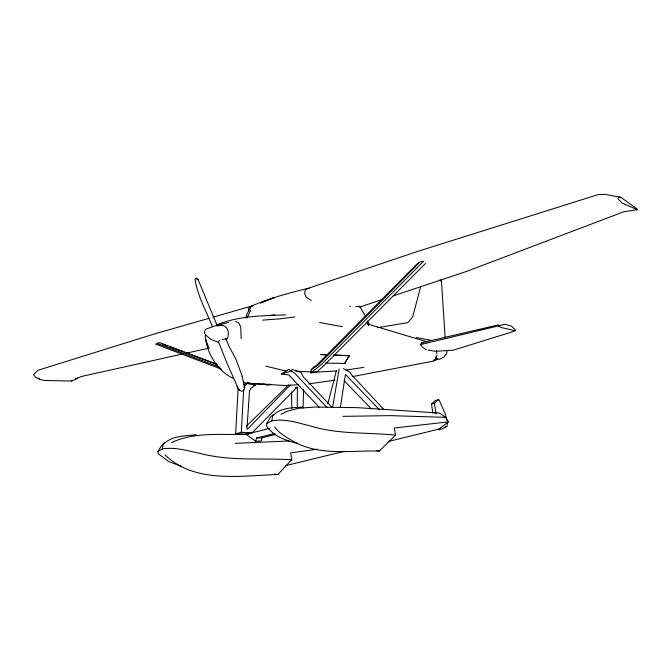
<?xml version="1.0" encoding="UTF-8"?>
<svg xmlns="http://www.w3.org/2000/svg" width="671" height="671" viewBox="0 0 671 671"><rect width="100%" height="100%" fill="white"/><g stroke="black" fill="none" stroke-linecap="round" stroke-linejoin="round"><path stroke-width="1.01" d="M303.066 407.993L303.586 389.507M425.54 263.435L323.925 365.536L316.93 371.944L311.017 372.925L311.143 369.713L314.288 366.534L316.1 365.77L418.134 262.931L419.45 262.235M247.943 432.812L246.492 434.28L235.664 433.768L238.079 389.012L236.964 386.261M235.664 433.768L241.308 432.325L243.69 389.524M205.469 334.192L205.259 337.823L208.899 348.257M446.861 350.841L446.685 353.617L443.749 357.157L439.446 359.279L435.815 358.675L433.793 361.04L352.745 376.557M274.582 414.527L272.619 415.039L270.463 417.052L266.739 423.518L266.563 426.144C273.693 436.343 286.081 440.83 297.781 443.397M435.949 356.653L435.815 358.675L436.896 355.185M440.444 428.903L438.683 429.826L437.626 429.499L440.587 428.803L441.635 429.13L446.911 426.387L447.364 423.099M340.356 407.473L345.422 374.393L379.367 409.687M248.27 311.218L248.673 308.568L249.998 306.555L252.346 305.951M266.739 423.518L271.847 420.876L272.577 416.079C279.891 407.381 292.531 407.884 302.839 407.054M295.173 387.796L297.421 387.31L297.245 408.043M339.182 368.949L332.598 407.28L331.944 407.28L303.024 376.532L301.22 372.531L292.833 369.562L291.784 369.855M181.178 466.236L168.933 461.682L158.339 453.747L157.928 451.398L162.256 449.025L163.221 444.403C171.675 435.655 185.003 435.949 196.226 434.724M245.871 318.146L246.777 314.422L251.591 305.984C269.725 298.192 288.907 292.959 308.064 288.345M327.825 403.791L336.456 370.484M275.185 434.531L262.093 437.811L261.262 440.964L255.718 441.208L256.548 438.029L274.766 433.466M420.725 286.458L412.749 316.712L407.96 322.608L377.547 327.691M244.672 387.477L243.632 390.564L241.468 391.268L238.842 389.843L226.848 362.826L218.31 341.422L219.518 340.423M247.087 317.903L250.719 310.304M393.214 295.877L466.857 271.319L623.82 211.751L637.45 209.704L637.333 209.159L620.935 197.417L605.099 194.364L598.457 194.515L417.765 251.365L306.236 288.991L305.011 291.013L304.676 293.705L305.984 296.892L311.243 300.449M157.928 451.398L161.887 445.15L164.63 443.053M426.135 349.65L422.42 347.066L420.323 344.659L421.64 342.797L498.645 324.831M618.201 197.995L618.939 196.98L620.935 197.417M243.799 387.435L247.012 383.476L255.341 385.162L250.887 388.299L249.486 391.168L246.953 429.046L247.649 429.021L290.216 385.062M239.362 389.239L238.842 389.843L239.841 389.784M164.974 454.795C194.498 483.816 240.746 475.63 277.794 474.548L291.709 459.752L290.627 452.9L317.308 449.218M297.001 387.301L252.086 432.854L241.308 432.325M420.113 261.883L317.886 365.234L311.143 369.713M423.544 261.262L321.199 364.647L311.017 372.925M274.565 426.982C279.723 434.212 288.002 437.945 295.324 442.516C321.459 455.911 351.26 450.4 379.375 451.021L395.521 435.16L394.212 428.023L448.438 421.874L445.619 417.362L439.455 413.059L357.71 407.666L314.12 407.062L298.536 408.303L287.062 411.289L281.149 414.284M246.458 426.127L288.589 384.911M432.854 413.11L431.52 404.001L434.464 403.279L438.457 399.681L439.178 400.05L445.15 413.739L446.903 420.398M431.52 404.001L435.538 400.402L438.457 399.681M448.438 421.874L438.767 429.121L388.576 441.443M319.547 407.658L288.907 374.997L281.317 373.965L288.706 369.369L294.905 373.344L327.079 407.607M74.934 379.174L77.459 377.932M437.76 359.136L435.16 360.411L433.449 360.084M171.533 442.65C195.211 431.193 222.755 435.513 248.186 434.112M216.649 324.965C238.264 315.84 262.655 315.689 285.779 314.942M208.958 318.322L152.913 334.401L37.945 370.291L33.55 374.552L35.404 377.161L41.116 379.778L44.856 380.507L71.763 381.019L81.191 376.532L182.353 354.036M420.323 344.659L505.011 324.278L511.545 326.165L514.934 329.478L515.169 330.694L512.803 331.692L453.026 350.237L435.219 351.302L428.098 350.002M196.678 279.715L198.541 279.505M382.369 299.492L360.075 306.915L358.121 306.244M222.193 339.56L226.001 338.738M212.967 317.173L249.998 306.555M243.992 384.307L247.012 383.476L243.095 382.067M281.317 373.965L291.784 371.063M253.412 385.691L255.341 385.162L247.373 382.185M295.592 387.804L297.421 387.31M255.718 441.208L246.106 434.322L269.658 428.341M306.236 288.991L309.214 288.245M285.368 465.708L344.349 451.331M444.957 426.84L446.911 426.387M185.422 353.349L208.924 348.123M420.969 261.724L422.688 261.422M157.66 343.032L159.681 342.671L217.278 364.387M334.888 380.197L308.853 383.862M346.236 369.998L363.858 367.381M294.879 316.913L279.287 318.91L262.562 320.126M263.233 384.08L267.108 384.953L270.941 384.533L268.928 384.114M349.666 306.362L350.639 306.253M271.847 420.876C285.167 418.243 298.285 423.04 311.059 426.16C338.486 434.573 367.339 432.191 395.521 435.16M162.256 449.025C175.383 446.643 188.358 451.071 201.082 453.646C230.757 461.271 261.472 457.941 291.709 459.752M221.724 325.334L214.854 325.854L205.871 329.176L204.823 330.358L204.605 333.63M298.436 384.642L285.93 385.573L250.862 383.359M336.985 370.92L316.578 372.137L295.894 371.206M235.286 443.338L289.243 440.964M256.548 438.029L262.093 437.811M246.106 434.322L248.891 434.221M342.965 416.339L390.354 415.634L445.619 417.362M325.427 363.103L345.305 363.43M434.062 412.942L436.754 413M327.893 354.833L320.696 354.556L327.834 354.85M334.066 355.068L349.49 355.672L344.961 362.684L349.23 355.739L333.948 355.102M355.655 306.496L360.671 306.739L358.842 306.236M254.737 383.879L270.707 384.684M286.861 370.728L283.85 370.56L265.674 366.098M421.64 342.797L423.284 342.889M246.987 382.831L248.924 383.091M376.356 450.493L379.375 451.021M274.741 473.994L277.794 474.548M319.555 322.499L342.302 326.693M416.188 337.505L431.554 340.44M345.062 451.256L346.202 451.541M515.169 330.694L501.723 327.641L498.494 326.274M427.125 341.858L369.536 324.579M162.684 344.215L167.565 346.035M169.511 346.764L216.364 364.202M156.653 343.208L219.987 367.331M155.42 343.988L221.489 369.193M637.45 209.704L622.16 203.112L617.874 198.708M233.491 378.561C218.419 371.39 208.262 355.714 205.561 339.291M435.538 400.402L436.259 400.772M265.531 384.139L267.108 384.953M343.401 368.572L350.036 372.288L351.386 374.644L383.946 409.604M235.529 321.199L238.801 323.087L240.78 327.02L241.107 338.637M205.494 334.854L210.996 339.434L217.043 341.807A8.908 7.188 -81.3 0 0 218.712 342.73M38.155 378.159L39.186 379.014M344.072 380.616L371.39 408.907M440.042 279.706L441.501 281.761L445.15 338.209M367.171 321.409L368.824 323.598M251.591 305.984L251.952 306.488M367.213 321.719L368.891 324.143L367.54 321.728M360.075 306.915L365.485 316.309M440.939 280.31L441.401 281.199M367.523 322.961L368.605 325.628L367.289 320.948M225.766 338.402L229.247 346.832L235.865 358.993L242.323 376.506M217.312 325.98L197.937 279.195L196.385 278.079L194.976 279.228C197.593 296.012 206.291 311.227 212.548 326.886M242.189 376.372L244.462 387.251M434.464 403.279L435.806 412.397M436.376 350.606L436.813 353.726M71.713 380.583L71.763 381.019M291.6 391.973L291.776 408.438M217.563 325.469A115.06 91.499 42.6 0 1 228.366 322.533M269.725 315.513A73.986 56.28 29.4 0 1 274.749 314.884M219.836 325.611A8.908 7.188 -81.3 0 1 227.612 329.687A8.908 7.188 -81.3 0 1 226.127 340.256M272.191 298.318L260.373 302.982L274.54 297.563L272.191 298.318"/></g></svg>
